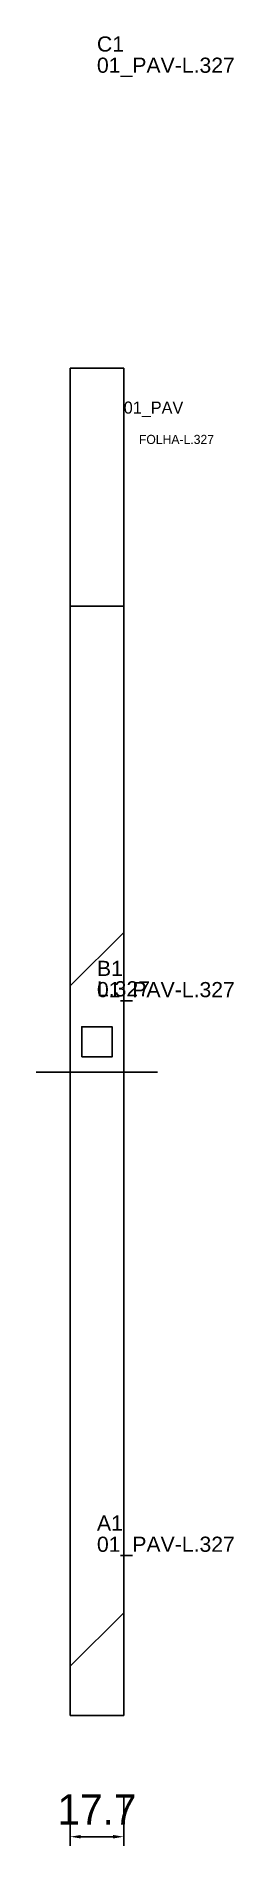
# Model space of a CAD drawing. Header units: metres. Extents: x 211 to 276, y -286 to 311.
import ezdxf

# ---------------------------------------------------------------- set-up
doc = ezdxf.new("R2010")
doc.units = ezdxf.units.M
for name, color, linetype in [('3', 3, 'CONTINUOUS'), ('AUX00', 7, 'CONTINUOUS'), ('COTA', 241, 'CONTINUOUS'), ('FOLHA', 255, 'CONTINUOUS'), ('Hachura', 251, 'CONTINUOUS'), ('NOMENCLATURA', 7, 'CONTINUOUS'), ('Nível', 160, 'CONTINUOUS'), ('Painéis', 200, 'CONTINUOUS'), ('Pilares', 5, 'CONTINUOUS'), ('SARR_2.2x7', 40, 'CONTINUOUS')]:
    doc.layers.add(name, color=color, linetype=linetype)
doc.styles.add('ARIAL', font='Arial.ttf')
doc.styles.add('STR_STANDARD', font='arial.ttf')
doc.dimstyles.new('EZ DXF', dxfattribs={"dimtxt": 10, "dimasz": 3.5, "dimexe": 3, "dimexo": 1.5, "dimgap": 1, "dimtad": 1, "dimdec": 1, "dimdsep": 46, "dimcen": 2.5, "dimazin": 3, "dimtfac": 1, "dimtmove": 0, "dimatfit": 3})

msp = doc.modelspace()

# ---------------------------------------------------------------- hatches: boundary and pattern name
at = {"layer": 'Hachura'}
h = msp.add_hatch(dxfattribs=at)
h.set_pattern_fill('ANSI31', scale=50)
h.paths.add_polyline_path([(239.85, 201.5), (222.2, 201.5), (222.2, -243.03), (239.85, -243.03)])
h = msp.add_hatch(dxfattribs=at)
h.set_pattern_fill('ANSI31', scale=50)
h.paths.add_polyline_path([(239.85, 201.5), (222.2, 201.5), (222.2, -243.03), (239.85, -243.03)])

# ---------------------------------------------------------------- linework, layer by layer
at = {"layer": '3'}
msp.add_lwpolyline([(222.2, 122.97), (239.85, 122.97)], close=True, dxfattribs=at)
msp.add_lwpolyline([(222.2, 122.97), (239.85, 122.97)], close=True, dxfattribs=at)
at = {"layer": 'Painéis', "color": 200}
for p, q in [((239.85, 201.5), (222.2, 201.5)), ((222.2, 201.5), (222.2, -243.03)), ((239.85, 201.5), (222.2, 201.5)), ((222.2, 201.5), (222.2, -243.03)), ((239.85, -243.03), (239.85, 201.5)), ((239.85, -243.03), (239.85, 201.5)), ((222.2, -243.03), (239.85, -243.03)), ((222.2, -243.03), (239.85, -243.03))]:
    msp.add_line(p, q, dxfattribs=at)
at = {"layer": 'Pilares'}
msp.add_lwpolyline([(226.025, -25.765), (236.025, -25.765), (236.025, -15.765), (226.025, -15.765)], close=True, dxfattribs=at)
msp.add_lwpolyline([(226.025, -25.765), (236.025, -25.765), (236.025, -15.765), (226.025, -15.765)], close=True, dxfattribs=at)
at = {"layer": 'SARR_2.2x7'}
msp.add_line((211.025, -30.765), (251.025, -30.765), dxfattribs=at)
msp.add_line((211.025, -30.765), (251.025, -30.765), dxfattribs=at)

# ---------------------------------------------------------------- texts
at = {"layer": '3', "style": 'STR_STANDARD'}
for s, p in [('C1', (231.025, 305.97)), ('C1', (231.025, 305.97)), ('B1', (231.025, 0.97)), ('B1', (231.025, 0.97)), ('A1', (231.025, -182.03)), ('A1', (231.025, -182.03))]:
    msp.add_text(s, height=5, dxfattribs=at).set_placement(p)
at = {"layer": 'AUX00', "style": 'STR_STANDARD'}
for p in [(231.025, 298.97), (231.025, 298.97), (231.025, -6.03), (231.025, -6.03), (231.025, -189.03), (231.025, -189.03)]:
    msp.add_text('01_PAV-L.327', height=5, dxfattribs=at).set_placement(p)
at = {"layer": 'FOLHA'}
msp.add_text('FOLHA-L.327', height=3, dxfattribs=at).set_placement((244.85, 176.5))
msp.add_text('FOLHA-L.327', height=3, dxfattribs=at).set_placement((244.85, 176.5))
at = {"layer": 'NOMENCLATURA', "insert": (231.025, -0.765), "char_height": 5, "attachment_point": 1, "style": 'ARIAL'}
msp.add_mtext('L.327', dxfattribs=at)
msp.add_mtext('L.327', dxfattribs=at)
at = {"layer": 'Nível'}
msp.add_text('01_PAV', height=4, dxfattribs=at).set_placement((239.85, 186.5))
msp.add_text('01_PAV', height=4, dxfattribs=at).set_placement((239.85, 186.5))

# ---------------------------------------------------------------- dimensions: what is measured, and where the dimension line sits
at = {"layer": 'COTA'}
msp.add_linear_dim(base=(222.2, -283.03), p1=(222.2, -268.03), p2=(239.85, -268.03), dimstyle='EZ DXF', dxfattribs=at).render()
msp.add_linear_dim(base=(222.2, -283.03), p1=(222.2, -268.03), p2=(239.85, -268.03), dimstyle='EZ DXF', dxfattribs=at).render()

doc.saveas('drawing.dxf')
